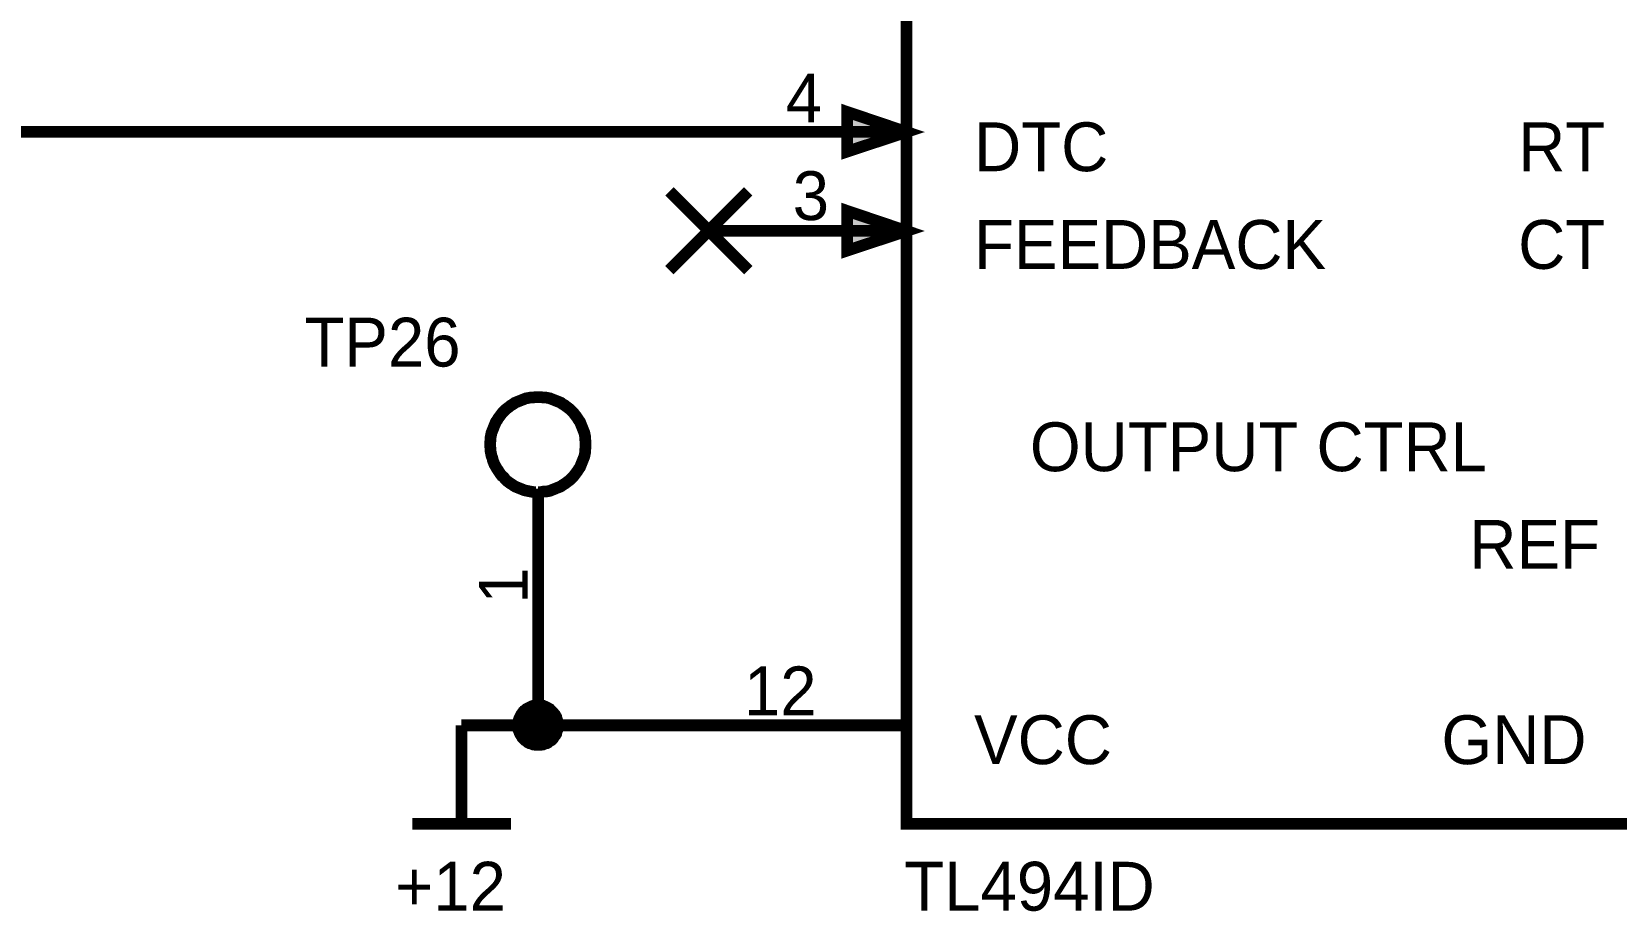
# Model space of a CAD drawing. Header units: millimetres. Extents: x 0 to 800, y 0 to 567.
# Drawn here: x 241.35 to 282.06, y 288.84 to 311.43 of the extents above; entities that cross this region are included whole.
import ezdxf

# ---------------------------------------------------------------- set-up
doc = ezdxf.new("R2010")
doc.units = ezdxf.units.MM
doc.layers.add('Sheet', color=255, linetype='Continuous')

msp = doc.modelspace()

# ---------------------------------------------------------------- linework, layer by layer
at = {"layer": 'Sheet'}
for points, const_width in [([(263.829, 326.641), (284.145, 326.641), (284.145, 291.083), (263.829, 291.083), (263.829, 326.641)], 0.3), ([(263.829, 326.641), (263.829, 291.083), (284.145, 291.083), (284.145, 326.641), (263.829, 326.641), (263.829, 326.641)], 0.0991), ([(262.306, 309.372), (263.829, 308.857), (262.306, 308.353), (262.306, 309.372)], 0.3), ([(262.306, 309.372), (263.829, 308.857), (262.306, 308.353), (262.306, 309.372)], 0.0991), ([(262.306, 306.829), (263.829, 306.314), (262.306, 305.81), (262.306, 306.829)], 0.3), ([(262.306, 306.829), (263.829, 306.314), (262.306, 305.81), (262.306, 306.829)], 0.0991)]:
    msp.add_lwpolyline(points, close=True, dxfattribs=dict(at, const_width=const_width))
for points, const_width in [([(225.045, 308.935), (236.144, 308.935), (236.144, 308.857), (258.745, 308.857)], 0.3), ([(263.829, 308.857), (258.745, 308.857)], 0.3), ([(257.737, 305.306), (259.764, 307.333)], 0.3), ([(257.737, 307.333), (259.764, 305.306)], 0.3), ([(263.829, 306.314), (258.745, 306.314)], 0.3), ([(254.365, 302.047), (254.298, 302.047), (254.242, 302.036), (254.175, 302.036), (254.119, 302.025), (254.052, 302.014), (253.996, 301.991), (253.94, 301.969), (253.884, 301.947), (253.828, 301.924), (253.772, 301.902), (253.727, 301.868), (253.671, 301.835), (253.626, 301.801), (253.582, 301.767), (253.537, 301.734), (253.492, 301.689), (253.447, 301.644), (253.414, 301.599), (253.38, 301.555), (253.346, 301.51), (253.313, 301.454), (253.279, 301.409), (253.257, 301.353), (253.234, 301.297), (253.212, 301.241), (253.19, 301.185), (253.167, 301.129), (253.156, 301.073), (253.145, 301.017), (253.145, 300.95), (253.134, 300.894), (253.134, 300.827)], 0.3), ([(255.586, 300.827), (255.586, 300.894), (255.575, 300.95), (255.575, 301.017), (255.564, 301.073), (255.553, 301.129), (255.53, 301.185), (255.508, 301.241), (255.485, 301.297), (255.463, 301.353), (255.441, 301.409), (255.407, 301.454), (255.373, 301.51), (255.34, 301.555), (255.306, 301.599), (255.273, 301.644), (255.228, 301.689), (255.183, 301.734), (255.138, 301.767), (255.093, 301.801), (255.049, 301.835), (254.993, 301.868), (254.948, 301.902), (254.892, 301.924), (254.836, 301.947), (254.78, 301.969), (254.724, 301.991), (254.668, 302.014), (254.612, 302.025), (254.556, 302.036), (254.489, 302.036), (254.433, 302.047), (254.365, 302.047)], 0.3), ([(253.134, 300.827), (253.134, 300.771), (253.145, 300.703), (253.145, 300.647), (253.156, 300.591), (253.167, 300.535), (253.19, 300.479), (253.201, 300.423), (253.223, 300.367), (253.246, 300.311), (253.279, 300.255), (253.302, 300.211), (253.335, 300.166), (253.369, 300.11), (253.402, 300.065), (253.436, 300.02), (253.481, 299.987), (253.514, 299.942), (253.559, 299.897), (253.604, 299.863), (253.649, 299.83), (253.705, 299.796), (253.75, 299.763), (253.794, 299.74), (253.85, 299.718), (253.906, 299.695), (253.962, 299.673), (254.018, 299.651), (254.074, 299.639), (254.13, 299.628), (254.186, 299.617), (254.254, 299.606), (254.31, 299.606)], 0.3), ([(254.365, 299.606), (254.433, 299.606), (254.489, 299.617), (254.556, 299.617), (254.612, 299.628), (254.668, 299.639), (254.724, 299.662), (254.78, 299.684), (254.836, 299.707), (254.892, 299.729), (254.948, 299.751), (254.993, 299.785), (255.049, 299.819), (255.093, 299.852), (255.138, 299.886), (255.183, 299.919), (255.228, 299.964), (255.273, 300.009), (255.306, 300.054), (255.34, 300.099), (255.373, 300.143), (255.407, 300.199), (255.441, 300.244), (255.463, 300.3), (255.485, 300.356), (255.508, 300.412), (255.53, 300.468), (255.553, 300.524), (255.564, 300.58), (255.575, 300.636), (255.575, 300.703), (255.586, 300.759), (255.586, 300.827)], 0.3), ([(254.365, 299.695), (254.365, 296.19)], 0.3), ([(254.365, 296.19), (254.365, 293.614)], 0.3), ([(253.85, 293.614), (253.85, 293.637), (253.85, 293.67), (253.862, 293.693), (253.862, 293.715), (253.862, 293.737), (253.873, 293.771), (253.884, 293.793), (253.895, 293.816), (253.906, 293.838), (253.918, 293.861), (253.929, 293.883), (253.94, 293.905), (253.951, 293.917), (253.974, 293.939), (253.985, 293.961), (254.007, 293.973), (254.018, 293.995), (254.041, 294.006), (254.063, 294.029), (254.074, 294.04), (254.097, 294.051), (254.119, 294.062), (254.142, 294.073), (254.164, 294.085), (254.186, 294.096), (254.209, 294.107), (254.242, 294.118), (254.265, 294.118), (254.287, 294.118), (254.31, 294.129), (254.343, 294.129), (254.365, 294.129)], 0.3), ([(253.85, 293.614), (253.85, 293.637), (253.85, 293.67), (253.862, 293.693), (253.862, 293.715), (253.862, 293.737), (253.873, 293.771), (253.884, 293.793), (253.895, 293.816), (253.906, 293.838), (253.918, 293.861), (253.929, 293.883), (253.94, 293.905), (253.951, 293.917), (253.974, 293.939), (253.985, 293.961), (254.007, 293.973), (254.018, 293.995), (254.041, 294.006), (254.063, 294.029), (254.074, 294.04), (254.097, 294.051), (254.119, 294.062), (254.142, 294.073), (254.164, 294.085), (254.186, 294.096), (254.209, 294.107), (254.242, 294.118), (254.265, 294.118), (254.287, 294.118), (254.31, 294.129), (254.343, 294.129), (254.365, 294.129)], 0.3), ([(253.85, 293.614), (253.85, 293.637), (253.85, 293.67), (253.862, 293.693), (253.862, 293.715), (253.862, 293.737), (253.873, 293.771), (253.884, 293.793), (253.895, 293.816), (253.906, 293.838), (253.918, 293.861), (253.929, 293.883), (253.94, 293.905), (253.951, 293.917), (253.974, 293.939), (253.985, 293.961), (254.007, 293.973), (254.018, 293.995), (254.041, 294.006), (254.063, 294.029), (254.074, 294.04), (254.097, 294.051), (254.119, 294.062), (254.142, 294.073), (254.164, 294.085), (254.186, 294.096), (254.209, 294.107), (254.242, 294.118), (254.265, 294.118), (254.287, 294.118), (254.31, 294.129), (254.343, 294.129), (254.365, 294.129)], 0.3), ([(253.85, 293.614), (253.85, 293.637), (253.85, 293.67), (253.862, 293.693), (253.862, 293.715), (253.862, 293.737), (253.873, 293.771), (253.884, 293.793), (253.895, 293.816), (253.906, 293.838), (253.918, 293.861), (253.929, 293.883), (253.94, 293.905), (253.951, 293.917), (253.974, 293.939), (253.985, 293.961), (254.007, 293.973), (254.018, 293.995), (254.041, 294.006), (254.063, 294.029), (254.074, 294.04), (254.097, 294.051), (254.119, 294.062), (254.142, 294.073), (254.164, 294.085), (254.186, 294.096), (254.209, 294.107), (254.242, 294.118), (254.265, 294.118), (254.287, 294.118), (254.31, 294.129), (254.343, 294.129), (254.365, 294.129)], 0.3), ([(253.85, 293.614), (253.85, 293.637), (253.85, 293.67), (253.862, 293.693), (253.862, 293.715), (253.862, 293.737), (253.873, 293.771), (253.884, 293.793), (253.895, 293.816), (253.906, 293.838), (253.918, 293.861), (253.929, 293.883), (253.94, 293.905), (253.951, 293.917), (253.974, 293.939), (253.985, 293.961), (254.007, 293.973), (254.018, 293.995), (254.041, 294.006), (254.063, 294.029), (254.074, 294.04), (254.097, 294.051), (254.119, 294.062), (254.142, 294.073), (254.164, 294.085), (254.186, 294.096), (254.209, 294.107), (254.242, 294.118), (254.265, 294.118), (254.287, 294.118), (254.31, 294.129), (254.343, 294.129), (254.365, 294.129)], 0.0991), ([(253.85, 293.614), (253.85, 293.637), (253.85, 293.67), (253.862, 293.693), (253.862, 293.715), (253.862, 293.737), (253.873, 293.771), (253.884, 293.793), (253.895, 293.816), (253.906, 293.838), (253.918, 293.861), (253.929, 293.883), (253.94, 293.905), (253.951, 293.917), (253.974, 293.939), (253.985, 293.961), (254.007, 293.973), (254.018, 293.995), (254.041, 294.006), (254.063, 294.029), (254.074, 294.04), (254.097, 294.051), (254.119, 294.062), (254.142, 294.073), (254.164, 294.085), (254.186, 294.096), (254.209, 294.107), (254.242, 294.118), (254.265, 294.118), (254.287, 294.118), (254.31, 294.129), (254.343, 294.129), (254.365, 294.129)], 0.0991), ([(253.85, 293.614), (253.85, 293.637), (253.85, 293.67), (253.862, 293.693), (253.862, 293.715), (253.862, 293.737), (253.873, 293.771), (253.884, 293.793), (253.895, 293.816), (253.906, 293.838), (253.918, 293.861), (253.929, 293.883), (253.94, 293.905), (253.951, 293.917), (253.974, 293.939), (253.985, 293.961), (254.007, 293.973), (254.018, 293.995), (254.041, 294.006), (254.063, 294.029), (254.074, 294.04), (254.097, 294.051), (254.119, 294.062), (254.142, 294.073), (254.164, 294.085), (254.186, 294.096), (254.209, 294.107), (254.242, 294.118), (254.265, 294.118), (254.287, 294.118), (254.31, 294.129), (254.343, 294.129), (254.365, 294.129)], 0.0991), ([(253.85, 293.614), (253.85, 293.637), (253.85, 293.67), (253.862, 293.693), (253.862, 293.715), (253.862, 293.737), (253.873, 293.771), (253.884, 293.793), (253.895, 293.816), (253.906, 293.838), (253.918, 293.861), (253.929, 293.883), (253.94, 293.905), (253.951, 293.917), (253.974, 293.939), (253.985, 293.961), (254.007, 293.973), (254.018, 293.995), (254.041, 294.006), (254.063, 294.029), (254.074, 294.04), (254.097, 294.051), (254.119, 294.062), (254.142, 294.073), (254.164, 294.085), (254.186, 294.096), (254.209, 294.107), (254.242, 294.118), (254.265, 294.118), (254.287, 294.118), (254.31, 294.129), (254.343, 294.129), (254.365, 294.129)], 0.0991), ([(254.365, 294.129), (254.365, 294.129)], 0.3), ([(254.365, 294.129), (254.388, 294.129), (254.421, 294.129), (254.444, 294.118), (254.466, 294.118), (254.489, 294.118), (254.511, 294.107), (254.545, 294.096), (254.567, 294.085), (254.589, 294.073), (254.612, 294.062), (254.623, 294.051), (254.645, 294.04), (254.668, 294.029), (254.69, 294.006), (254.701, 293.995), (254.724, 293.973), (254.735, 293.961), (254.757, 293.939), (254.769, 293.917), (254.78, 293.905), (254.802, 293.883), (254.813, 293.861), (254.825, 293.838), (254.825, 293.816), (254.836, 293.793), (254.847, 293.771), (254.858, 293.737), (254.858, 293.715), (254.858, 293.693), (254.869, 293.67), (254.869, 293.637), (254.869, 293.614)], 0.3), ([(254.365, 294.129), (254.365, 294.129)], 0.3), ([(254.365, 294.129), (254.388, 294.129), (254.421, 294.129), (254.444, 294.118), (254.466, 294.118), (254.489, 294.118), (254.511, 294.107), (254.545, 294.096), (254.567, 294.085), (254.589, 294.073), (254.612, 294.062), (254.623, 294.051), (254.645, 294.04), (254.668, 294.029), (254.69, 294.006), (254.701, 293.995), (254.724, 293.973), (254.735, 293.961), (254.757, 293.939), (254.769, 293.917), (254.78, 293.905), (254.802, 293.883), (254.813, 293.861), (254.825, 293.838), (254.825, 293.816), (254.836, 293.793), (254.847, 293.771), (254.858, 293.737), (254.858, 293.715), (254.858, 293.693), (254.869, 293.67), (254.869, 293.637), (254.869, 293.614)], 0.3), ([(254.365, 294.129), (254.365, 294.129)], 0.3), ([(254.365, 294.129), (254.388, 294.129), (254.421, 294.129), (254.444, 294.118), (254.466, 294.118), (254.489, 294.118), (254.511, 294.107), (254.545, 294.096), (254.567, 294.085), (254.589, 294.073), (254.612, 294.062), (254.623, 294.051), (254.645, 294.04), (254.668, 294.029), (254.69, 294.006), (254.701, 293.995), (254.724, 293.973), (254.735, 293.961), (254.757, 293.939), (254.769, 293.917), (254.78, 293.905), (254.802, 293.883), (254.813, 293.861), (254.825, 293.838), (254.825, 293.816), (254.836, 293.793), (254.847, 293.771), (254.858, 293.737), (254.858, 293.715), (254.858, 293.693), (254.869, 293.67), (254.869, 293.637), (254.869, 293.614)], 0.3), ([(254.365, 294.129), (254.365, 294.129)], 0.3), ([(254.365, 294.129), (254.388, 294.129), (254.421, 294.129), (254.444, 294.118), (254.466, 294.118), (254.489, 294.118), (254.511, 294.107), (254.545, 294.096), (254.567, 294.085), (254.589, 294.073), (254.612, 294.062), (254.623, 294.051), (254.645, 294.04), (254.668, 294.029), (254.69, 294.006), (254.701, 293.995), (254.724, 293.973), (254.735, 293.961), (254.757, 293.939), (254.769, 293.917), (254.78, 293.905), (254.802, 293.883), (254.813, 293.861), (254.825, 293.838), (254.825, 293.816), (254.836, 293.793), (254.847, 293.771), (254.858, 293.737), (254.858, 293.715), (254.858, 293.693), (254.869, 293.67), (254.869, 293.637), (254.869, 293.614)], 0.3), ([(254.365, 294.129), (254.365, 294.129)], 0.0991), ([(254.365, 294.129), (254.388, 294.129), (254.421, 294.129), (254.444, 294.118), (254.466, 294.118), (254.489, 294.118), (254.511, 294.107), (254.545, 294.096), (254.567, 294.085), (254.589, 294.073), (254.612, 294.062), (254.623, 294.051), (254.645, 294.04), (254.668, 294.029), (254.69, 294.006), (254.701, 293.995), (254.724, 293.973), (254.735, 293.961), (254.757, 293.939), (254.769, 293.917), (254.78, 293.905), (254.802, 293.883), (254.813, 293.861), (254.825, 293.838), (254.825, 293.816), (254.836, 293.793), (254.847, 293.771), (254.858, 293.737), (254.858, 293.715), (254.858, 293.693), (254.869, 293.67), (254.869, 293.637), (254.869, 293.614)], 0.0991), ([(254.365, 294.129), (254.365, 294.129)], 0.0991), ([(254.365, 294.129), (254.388, 294.129), (254.421, 294.129), (254.444, 294.118), (254.466, 294.118), (254.489, 294.118), (254.511, 294.107), (254.545, 294.096), (254.567, 294.085), (254.589, 294.073), (254.612, 294.062), (254.623, 294.051), (254.645, 294.04), (254.668, 294.029), (254.69, 294.006), (254.701, 293.995), (254.724, 293.973), (254.735, 293.961), (254.757, 293.939), (254.769, 293.917), (254.78, 293.905), (254.802, 293.883), (254.813, 293.861), (254.825, 293.838), (254.825, 293.816), (254.836, 293.793), (254.847, 293.771), (254.858, 293.737), (254.858, 293.715), (254.858, 293.693), (254.869, 293.67), (254.869, 293.637), (254.869, 293.614)], 0.0991), ([(254.365, 294.129), (254.365, 294.129)], 0.0991), ([(254.365, 294.129), (254.388, 294.129), (254.421, 294.129), (254.444, 294.118), (254.466, 294.118), (254.489, 294.118), (254.511, 294.107), (254.545, 294.096), (254.567, 294.085), (254.589, 294.073), (254.612, 294.062), (254.623, 294.051), (254.645, 294.04), (254.668, 294.029), (254.69, 294.006), (254.701, 293.995), (254.724, 293.973), (254.735, 293.961), (254.757, 293.939), (254.769, 293.917), (254.78, 293.905), (254.802, 293.883), (254.813, 293.861), (254.825, 293.838), (254.825, 293.816), (254.836, 293.793), (254.847, 293.771), (254.858, 293.737), (254.858, 293.715), (254.858, 293.693), (254.869, 293.67), (254.869, 293.637), (254.869, 293.614)], 0.0991), ([(254.365, 294.129), (254.365, 294.129)], 0.0991), ([(254.365, 294.129), (254.388, 294.129), (254.421, 294.129), (254.444, 294.118), (254.466, 294.118), (254.489, 294.118), (254.511, 294.107), (254.545, 294.096), (254.567, 294.085), (254.589, 294.073), (254.612, 294.062), (254.623, 294.051), (254.645, 294.04), (254.668, 294.029), (254.69, 294.006), (254.701, 293.995), (254.724, 293.973), (254.735, 293.961), (254.757, 293.939), (254.769, 293.917), (254.78, 293.905), (254.802, 293.883), (254.813, 293.861), (254.825, 293.838), (254.825, 293.816), (254.836, 293.793), (254.847, 293.771), (254.858, 293.737), (254.858, 293.715), (254.858, 293.693), (254.869, 293.67), (254.869, 293.637), (254.869, 293.614)], 0.0991), ([(252.394, 293.614), (252.394, 291.083)], 0.3), ([(252.394, 293.614), (254.365, 293.614), (258.745, 293.614)], 0.3), ([(254.365, 293.11), (254.343, 293.11), (254.31, 293.11), (254.287, 293.121), (254.265, 293.121), (254.242, 293.121), (254.209, 293.133), (254.186, 293.144), (254.164, 293.155), (254.142, 293.155), (254.119, 293.166), (254.097, 293.177), (254.074, 293.2), (254.063, 293.211), (254.041, 293.222), (254.018, 293.245), (254.007, 293.256), (253.985, 293.278), (253.974, 293.289), (253.951, 293.312), (253.94, 293.334), (253.929, 293.357), (253.918, 293.368), (253.906, 293.39), (253.895, 293.413), (253.884, 293.435), (253.873, 293.469), (253.862, 293.491), (253.862, 293.513), (253.862, 293.536), (253.85, 293.558), (253.85, 293.592), (253.85, 293.614)], 0.3), ([(253.85, 293.614), (253.85, 293.614)], 0.3), ([(254.365, 293.11), (254.343, 293.11), (254.31, 293.11), (254.287, 293.121), (254.265, 293.121), (254.242, 293.121), (254.209, 293.133), (254.186, 293.144), (254.164, 293.155), (254.142, 293.155), (254.119, 293.166), (254.097, 293.177), (254.074, 293.2), (254.063, 293.211), (254.041, 293.222), (254.018, 293.245), (254.007, 293.256), (253.985, 293.278), (253.974, 293.289), (253.951, 293.312), (253.94, 293.334), (253.929, 293.357), (253.918, 293.368), (253.906, 293.39), (253.895, 293.413), (253.884, 293.435), (253.873, 293.469), (253.862, 293.491), (253.862, 293.513), (253.862, 293.536), (253.85, 293.558), (253.85, 293.592), (253.85, 293.614)], 0.3), ([(253.85, 293.614), (253.85, 293.614)], 0.3), ([(254.365, 293.11), (254.343, 293.11), (254.31, 293.11), (254.287, 293.121), (254.265, 293.121), (254.242, 293.121), (254.209, 293.133), (254.186, 293.144), (254.164, 293.155), (254.142, 293.155), (254.119, 293.166), (254.097, 293.177), (254.074, 293.2), (254.063, 293.211), (254.041, 293.222), (254.018, 293.245), (254.007, 293.256), (253.985, 293.278), (253.974, 293.289), (253.951, 293.312), (253.94, 293.334), (253.929, 293.357), (253.918, 293.368), (253.906, 293.39), (253.895, 293.413), (253.884, 293.435), (253.873, 293.469), (253.862, 293.491), (253.862, 293.513), (253.862, 293.536), (253.85, 293.558), (253.85, 293.592), (253.85, 293.614)], 0.3), ([(253.85, 293.614), (253.85, 293.614)], 0.3), ([(254.365, 293.11), (254.343, 293.11), (254.31, 293.11), (254.287, 293.121), (254.265, 293.121), (254.242, 293.121), (254.209, 293.133), (254.186, 293.144), (254.164, 293.155), (254.142, 293.155), (254.119, 293.166), (254.097, 293.177), (254.074, 293.2), (254.063, 293.211), (254.041, 293.222), (254.018, 293.245), (254.007, 293.256), (253.985, 293.278), (253.974, 293.289), (253.951, 293.312), (253.94, 293.334), (253.929, 293.357), (253.918, 293.368), (253.906, 293.39), (253.895, 293.413), (253.884, 293.435), (253.873, 293.469), (253.862, 293.491), (253.862, 293.513), (253.862, 293.536), (253.85, 293.558), (253.85, 293.592), (253.85, 293.614)], 0.3), ([(253.85, 293.614), (253.85, 293.614)], 0.3), ([(254.365, 293.11), (254.343, 293.11), (254.31, 293.11), (254.287, 293.121), (254.265, 293.121), (254.242, 293.121), (254.209, 293.133), (254.186, 293.144), (254.164, 293.155), (254.142, 293.155), (254.119, 293.166), (254.097, 293.177), (254.074, 293.2), (254.063, 293.211), (254.041, 293.222), (254.018, 293.245), (254.007, 293.256), (253.985, 293.278), (253.974, 293.289), (253.951, 293.312), (253.94, 293.334), (253.929, 293.357), (253.918, 293.368), (253.906, 293.39), (253.895, 293.413), (253.884, 293.435), (253.873, 293.469), (253.862, 293.491), (253.862, 293.513), (253.862, 293.536), (253.85, 293.558), (253.85, 293.592), (253.85, 293.614)], 0.0991), ([(253.85, 293.614), (253.85, 293.614)], 0.0991), ([(254.365, 293.11), (254.343, 293.11), (254.31, 293.11), (254.287, 293.121), (254.265, 293.121), (254.242, 293.121), (254.209, 293.133), (254.186, 293.144), (254.164, 293.155), (254.142, 293.155), (254.119, 293.166), (254.097, 293.177), (254.074, 293.2), (254.063, 293.211), (254.041, 293.222), (254.018, 293.245), (254.007, 293.256), (253.985, 293.278), (253.974, 293.289), (253.951, 293.312), (253.94, 293.334), (253.929, 293.357), (253.918, 293.368), (253.906, 293.39), (253.895, 293.413), (253.884, 293.435), (253.873, 293.469), (253.862, 293.491), (253.862, 293.513), (253.862, 293.536), (253.85, 293.558), (253.85, 293.592), (253.85, 293.614)], 0.0991), ([(253.85, 293.614), (253.85, 293.614)], 0.0991), ([(254.365, 293.11), (254.343, 293.11), (254.31, 293.11), (254.287, 293.121), (254.265, 293.121), (254.242, 293.121), (254.209, 293.133), (254.186, 293.144), (254.164, 293.155), (254.142, 293.155), (254.119, 293.166), (254.097, 293.177), (254.074, 293.2), (254.063, 293.211), (254.041, 293.222), (254.018, 293.245), (254.007, 293.256), (253.985, 293.278), (253.974, 293.289), (253.951, 293.312), (253.94, 293.334), (253.929, 293.357), (253.918, 293.368), (253.906, 293.39), (253.895, 293.413), (253.884, 293.435), (253.873, 293.469), (253.862, 293.491), (253.862, 293.513), (253.862, 293.536), (253.85, 293.558), (253.85, 293.592), (253.85, 293.614)], 0.0991), ([(253.85, 293.614), (253.85, 293.614)], 0.0991), ([(254.365, 293.11), (254.343, 293.11), (254.31, 293.11), (254.287, 293.121), (254.265, 293.121), (254.242, 293.121), (254.209, 293.133), (254.186, 293.144), (254.164, 293.155), (254.142, 293.155), (254.119, 293.166), (254.097, 293.177), (254.074, 293.2), (254.063, 293.211), (254.041, 293.222), (254.018, 293.245), (254.007, 293.256), (253.985, 293.278), (253.974, 293.289), (253.951, 293.312), (253.94, 293.334), (253.929, 293.357), (253.918, 293.368), (253.906, 293.39), (253.895, 293.413), (253.884, 293.435), (253.873, 293.469), (253.862, 293.491), (253.862, 293.513), (253.862, 293.536), (253.85, 293.558), (253.85, 293.592), (253.85, 293.614)], 0.0991), ([(253.85, 293.614), (253.85, 293.614)], 0.0991), ([(254.869, 293.614), (254.869, 293.592), (254.869, 293.558), (254.858, 293.536), (254.858, 293.513), (254.858, 293.491), (254.847, 293.469), (254.836, 293.435), (254.825, 293.413), (254.825, 293.39), (254.813, 293.368), (254.802, 293.357), (254.78, 293.334), (254.769, 293.312), (254.757, 293.289), (254.735, 293.278), (254.724, 293.256), (254.701, 293.245), (254.69, 293.222), (254.668, 293.211), (254.645, 293.2), (254.623, 293.177), (254.612, 293.166), (254.589, 293.155), (254.567, 293.155), (254.545, 293.144), (254.511, 293.133), (254.489, 293.121), (254.466, 293.121), (254.444, 293.121), (254.421, 293.11), (254.388, 293.11), (254.365, 293.11)], 0.3), ([(254.869, 293.614), (254.869, 293.592), (254.869, 293.558), (254.858, 293.536), (254.858, 293.513), (254.858, 293.491), (254.847, 293.469), (254.836, 293.435), (254.825, 293.413), (254.825, 293.39), (254.813, 293.368), (254.802, 293.357), (254.78, 293.334), (254.769, 293.312), (254.757, 293.289), (254.735, 293.278), (254.724, 293.256), (254.701, 293.245), (254.69, 293.222), (254.668, 293.211), (254.645, 293.2), (254.623, 293.177), (254.612, 293.166), (254.589, 293.155), (254.567, 293.155), (254.545, 293.144), (254.511, 293.133), (254.489, 293.121), (254.466, 293.121), (254.444, 293.121), (254.421, 293.11), (254.388, 293.11), (254.365, 293.11)], 0.3), ([(254.869, 293.614), (254.869, 293.592), (254.869, 293.558), (254.858, 293.536), (254.858, 293.513), (254.858, 293.491), (254.847, 293.469), (254.836, 293.435), (254.825, 293.413), (254.825, 293.39), (254.813, 293.368), (254.802, 293.357), (254.78, 293.334), (254.769, 293.312), (254.757, 293.289), (254.735, 293.278), (254.724, 293.256), (254.701, 293.245), (254.69, 293.222), (254.668, 293.211), (254.645, 293.2), (254.623, 293.177), (254.612, 293.166), (254.589, 293.155), (254.567, 293.155), (254.545, 293.144), (254.511, 293.133), (254.489, 293.121), (254.466, 293.121), (254.444, 293.121), (254.421, 293.11), (254.388, 293.11), (254.365, 293.11)], 0.3), ([(254.869, 293.614), (254.869, 293.592), (254.869, 293.558), (254.858, 293.536), (254.858, 293.513), (254.858, 293.491), (254.847, 293.469), (254.836, 293.435), (254.825, 293.413), (254.825, 293.39), (254.813, 293.368), (254.802, 293.357), (254.78, 293.334), (254.769, 293.312), (254.757, 293.289), (254.735, 293.278), (254.724, 293.256), (254.701, 293.245), (254.69, 293.222), (254.668, 293.211), (254.645, 293.2), (254.623, 293.177), (254.612, 293.166), (254.589, 293.155), (254.567, 293.155), (254.545, 293.144), (254.511, 293.133), (254.489, 293.121), (254.466, 293.121), (254.444, 293.121), (254.421, 293.11), (254.388, 293.11), (254.365, 293.11)], 0.3), ([(254.869, 293.614), (254.869, 293.592), (254.869, 293.558), (254.858, 293.536), (254.858, 293.513), (254.858, 293.491), (254.847, 293.469), (254.836, 293.435), (254.825, 293.413), (254.825, 293.39), (254.813, 293.368), (254.802, 293.357), (254.78, 293.334), (254.769, 293.312), (254.757, 293.289), (254.735, 293.278), (254.724, 293.256), (254.701, 293.245), (254.69, 293.222), (254.668, 293.211), (254.645, 293.2), (254.623, 293.177), (254.612, 293.166), (254.589, 293.155), (254.567, 293.155), (254.545, 293.144), (254.511, 293.133), (254.489, 293.121), (254.466, 293.121), (254.444, 293.121), (254.421, 293.11), (254.388, 293.11), (254.365, 293.11)], 0.0991), ([(254.869, 293.614), (254.869, 293.592), (254.869, 293.558), (254.858, 293.536), (254.858, 293.513), (254.858, 293.491), (254.847, 293.469), (254.836, 293.435), (254.825, 293.413), (254.825, 293.39), (254.813, 293.368), (254.802, 293.357), (254.78, 293.334), (254.769, 293.312), (254.757, 293.289), (254.735, 293.278), (254.724, 293.256), (254.701, 293.245), (254.69, 293.222), (254.668, 293.211), (254.645, 293.2), (254.623, 293.177), (254.612, 293.166), (254.589, 293.155), (254.567, 293.155), (254.545, 293.144), (254.511, 293.133), (254.489, 293.121), (254.466, 293.121), (254.444, 293.121), (254.421, 293.11), (254.388, 293.11), (254.365, 293.11)], 0.0991), ([(254.869, 293.614), (254.869, 293.592), (254.869, 293.558), (254.858, 293.536), (254.858, 293.513), (254.858, 293.491), (254.847, 293.469), (254.836, 293.435), (254.825, 293.413), (254.825, 293.39), (254.813, 293.368), (254.802, 293.357), (254.78, 293.334), (254.769, 293.312), (254.757, 293.289), (254.735, 293.278), (254.724, 293.256), (254.701, 293.245), (254.69, 293.222), (254.668, 293.211), (254.645, 293.2), (254.623, 293.177), (254.612, 293.166), (254.589, 293.155), (254.567, 293.155), (254.545, 293.144), (254.511, 293.133), (254.489, 293.121), (254.466, 293.121), (254.444, 293.121), (254.421, 293.11), (254.388, 293.11), (254.365, 293.11)], 0.0991), ([(254.869, 293.614), (254.869, 293.592), (254.869, 293.558), (254.858, 293.536), (254.858, 293.513), (254.858, 293.491), (254.847, 293.469), (254.836, 293.435), (254.825, 293.413), (254.825, 293.39), (254.813, 293.368), (254.802, 293.357), (254.78, 293.334), (254.769, 293.312), (254.757, 293.289), (254.735, 293.278), (254.724, 293.256), (254.701, 293.245), (254.69, 293.222), (254.668, 293.211), (254.645, 293.2), (254.623, 293.177), (254.612, 293.166), (254.589, 293.155), (254.567, 293.155), (254.545, 293.144), (254.511, 293.133), (254.489, 293.121), (254.466, 293.121), (254.444, 293.121), (254.421, 293.11), (254.388, 293.11), (254.365, 293.11)], 0.0991), ([(254.869, 293.614), (254.869, 293.614), (254.869, 293.614), (254.869, 293.614), (254.869, 293.614), (254.869, 293.614), (254.869, 293.614), (254.869, 293.614), (254.869, 293.614), (254.869, 293.614), (254.869, 293.614), (254.869, 293.614), (254.869, 293.614), (254.869, 293.614), (254.869, 293.614), (254.869, 293.614), (254.869, 293.614), (254.869, 293.614), (254.869, 293.614), (254.869, 293.614), (254.869, 293.614), (254.869, 293.614), (254.869, 293.614), (254.869, 293.614), (254.869, 293.614), (254.869, 293.614), (254.869, 293.614), (254.869, 293.614), (254.869, 293.614), (254.869, 293.614), (254.869, 293.614), (254.869, 293.614), (254.869, 293.614)], 0.3), ([(254.869, 293.614), (254.869, 293.614)], 0.3), ([(254.869, 293.614), (254.869, 293.614), (254.869, 293.614), (254.869, 293.614), (254.869, 293.614), (254.869, 293.614), (254.869, 293.614), (254.869, 293.614), (254.869, 293.614), (254.869, 293.614), (254.869, 293.614), (254.869, 293.614), (254.869, 293.614), (254.869, 293.614), (254.869, 293.614), (254.869, 293.614), (254.869, 293.614), (254.869, 293.614), (254.869, 293.614), (254.869, 293.614), (254.869, 293.614), (254.869, 293.614), (254.869, 293.614), (254.869, 293.614), (254.869, 293.614), (254.869, 293.614), (254.869, 293.614), (254.869, 293.614), (254.869, 293.614), (254.869, 293.614), (254.869, 293.614), (254.869, 293.614), (254.869, 293.614)], 0.3), ([(254.869, 293.614), (254.869, 293.614)], 0.3), ([(254.869, 293.614), (254.869, 293.614), (254.869, 293.614), (254.869, 293.614), (254.869, 293.614), (254.869, 293.614), (254.869, 293.614), (254.869, 293.614), (254.869, 293.614), (254.869, 293.614), (254.869, 293.614), (254.869, 293.614), (254.869, 293.614), (254.869, 293.614), (254.869, 293.614), (254.869, 293.614), (254.869, 293.614), (254.869, 293.614), (254.869, 293.614), (254.869, 293.614), (254.869, 293.614), (254.869, 293.614), (254.869, 293.614), (254.869, 293.614), (254.869, 293.614), (254.869, 293.614), (254.869, 293.614), (254.869, 293.614), (254.869, 293.614), (254.869, 293.614), (254.869, 293.614), (254.869, 293.614), (254.869, 293.614)], 0.3), ([(254.869, 293.614), (254.869, 293.614)], 0.3), ([(254.869, 293.614), (254.869, 293.614), (254.869, 293.614), (254.869, 293.614), (254.869, 293.614), (254.869, 293.614), (254.869, 293.614), (254.869, 293.614), (254.869, 293.614), (254.869, 293.614), (254.869, 293.614), (254.869, 293.614), (254.869, 293.614), (254.869, 293.614), (254.869, 293.614), (254.869, 293.614), (254.869, 293.614), (254.869, 293.614), (254.869, 293.614), (254.869, 293.614), (254.869, 293.614), (254.869, 293.614), (254.869, 293.614), (254.869, 293.614), (254.869, 293.614), (254.869, 293.614), (254.869, 293.614), (254.869, 293.614), (254.869, 293.614), (254.869, 293.614), (254.869, 293.614), (254.869, 293.614), (254.869, 293.614)], 0.3), ([(254.869, 293.614), (254.869, 293.614)], 0.3), ([(254.869, 293.614), (254.869, 293.614), (254.869, 293.614), (254.869, 293.614), (254.869, 293.614), (254.869, 293.614), (254.869, 293.614), (254.869, 293.614), (254.869, 293.614), (254.869, 293.614), (254.869, 293.614), (254.869, 293.614), (254.869, 293.614), (254.869, 293.614), (254.869, 293.614), (254.869, 293.614), (254.869, 293.614), (254.869, 293.614), (254.869, 293.614), (254.869, 293.614), (254.869, 293.614), (254.869, 293.614), (254.869, 293.614), (254.869, 293.614), (254.869, 293.614), (254.869, 293.614), (254.869, 293.614), (254.869, 293.614), (254.869, 293.614), (254.869, 293.614), (254.869, 293.614), (254.869, 293.614), (254.869, 293.614)], 0.0991), ([(254.869, 293.614), (254.869, 293.614)], 0.0991), ([(254.869, 293.614), (254.869, 293.614), (254.869, 293.614), (254.869, 293.614), (254.869, 293.614), (254.869, 293.614), (254.869, 293.614), (254.869, 293.614), (254.869, 293.614), (254.869, 293.614), (254.869, 293.614), (254.869, 293.614), (254.869, 293.614), (254.869, 293.614), (254.869, 293.614), (254.869, 293.614), (254.869, 293.614), (254.869, 293.614), (254.869, 293.614), (254.869, 293.614), (254.869, 293.614), (254.869, 293.614), (254.869, 293.614), (254.869, 293.614), (254.869, 293.614), (254.869, 293.614), (254.869, 293.614), (254.869, 293.614), (254.869, 293.614), (254.869, 293.614), (254.869, 293.614), (254.869, 293.614), (254.869, 293.614)], 0.0991), ([(254.869, 293.614), (254.869, 293.614)], 0.0991), ([(254.869, 293.614), (254.869, 293.614), (254.869, 293.614), (254.869, 293.614), (254.869, 293.614), (254.869, 293.614), (254.869, 293.614), (254.869, 293.614), (254.869, 293.614), (254.869, 293.614), (254.869, 293.614), (254.869, 293.614), (254.869, 293.614), (254.869, 293.614), (254.869, 293.614), (254.869, 293.614), (254.869, 293.614), (254.869, 293.614), (254.869, 293.614), (254.869, 293.614), (254.869, 293.614), (254.869, 293.614), (254.869, 293.614), (254.869, 293.614), (254.869, 293.614), (254.869, 293.614), (254.869, 293.614), (254.869, 293.614), (254.869, 293.614), (254.869, 293.614), (254.869, 293.614), (254.869, 293.614), (254.869, 293.614)], 0.0991), ([(254.869, 293.614), (254.869, 293.614)], 0.0991), ([(254.869, 293.614), (254.869, 293.614), (254.869, 293.614), (254.869, 293.614), (254.869, 293.614), (254.869, 293.614), (254.869, 293.614), (254.869, 293.614), (254.869, 293.614), (254.869, 293.614), (254.869, 293.614), (254.869, 293.614), (254.869, 293.614), (254.869, 293.614), (254.869, 293.614), (254.869, 293.614), (254.869, 293.614), (254.869, 293.614), (254.869, 293.614), (254.869, 293.614), (254.869, 293.614), (254.869, 293.614), (254.869, 293.614), (254.869, 293.614), (254.869, 293.614), (254.869, 293.614), (254.869, 293.614), (254.869, 293.614), (254.869, 293.614), (254.869, 293.614), (254.869, 293.614), (254.869, 293.614), (254.869, 293.614)], 0.0991), ([(254.869, 293.614), (254.869, 293.614)], 0.0991), ([(263.829, 293.614), (258.745, 293.614)], 0.3), ([(251.129, 291.083), (253.671, 291.083)], 0.3)]:
    msp.add_lwpolyline(points, dxfattribs=dict(at, const_width=const_width))
at = {"layer": 'Sheet', "const_width": 0.508}
msp.add_lwpolyline([(254.104, 293.624, 1), (254.612, 293.624, 1)], format="xyb", close=True, dxfattribs=at)
at = {"layer": 'Sheet'}
for points in [[(262.25, 308.287), (263.98, 308.864), (262.25, 309.441)], [(262.25, 305.747), (263.98, 306.324), (262.25, 306.901)]]:
    msp.add_solid(points, dxfattribs=at)

# ---------------------------------------------------------------- texts
for s, height, p in [('4', 1.254, (260.727, 309.103)), ('DTC', 1.2543, (265.565, 307.849)), ('RT', 1.2543, (279.542, 307.849)), ('3', 1.254, (260.906, 306.594)), ('FEEDBACK', 1.2543, (265.565, 305.34)), ('CT', 1.2543, (279.542, 305.34)), ('TP26', 1.2543, (248.363, 302.831)), ('OUTPUT CTRL', 1.25433, (266.999, 300.143)), ('REF', 1.2543, (278.288, 297.635)), ('12', 1.2543, (259.652, 293.872)), ('VCC', 1.2543, (265.565, 292.617)), ('GND', 1.2543, (277.571, 292.617)), ('+12', 1.2543, (250.692, 288.854)), ('TL494ID', 1.2543, (263.773, 288.854))]:
    msp.add_text(s, height=height, dxfattribs=at).set_placement(p)
msp.add_text('1', height=1.254, rotation=90, dxfattribs=at).set_placement((254.097, 296.739))

doc.saveas('drawing.dxf')
